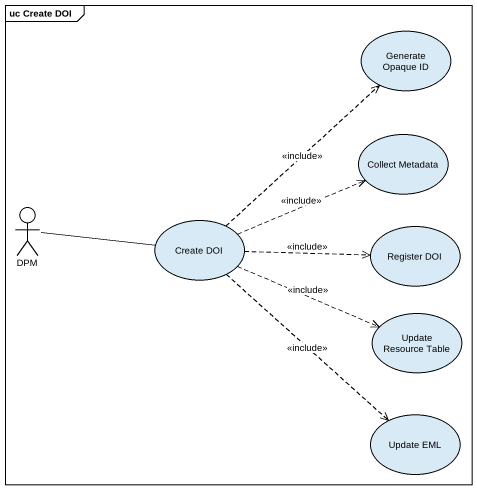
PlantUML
@startuml
mainframe uc Create DOI
usecase "Generate Opaque ID" as Generate_Opaque_ID
usecase "Collect Metadata" as Collect_Metadata
actor DPM
usecase "Create DOI" as Create_DOI
usecase "Register DOI" as Register_DOI
usecase "Update Resource Table" as Update_Resource_Table
usecase "Update EML" as Update_EML
DPM -right- Create_DOI
Create_DOI .up.> Generate_Opaque_ID : <<include>>
Create_DOI .right.> Collect_Metadata : <<include>>
Create_DOI .right.> Register_DOI : <<include>>
Create_DOI .right.> Update_Resource_Table : <<include>>
Create_DOI ..> Update_EML : <<include>>
@enduml
